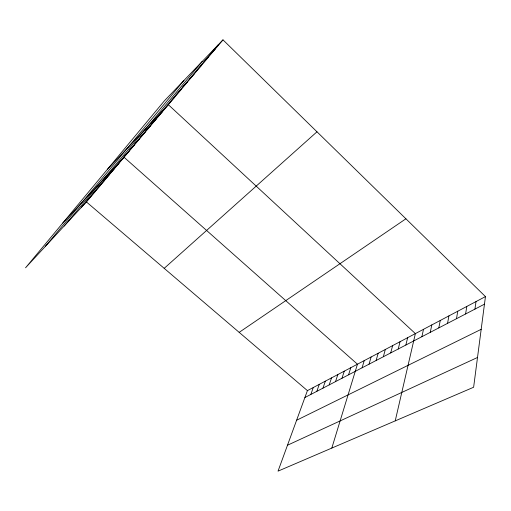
<?xml version="1.0" encoding="UTF-8"?>
<svg xmlns="http://www.w3.org/2000/svg" width="511" height="511" viewBox="0 0 511 511"><rect width="100%" height="100%" fill="white"/><g stroke="black" fill="none" stroke-linecap="round" stroke-linejoin="round"><path stroke-width="0.77" d="M485.45 296.597L473.627 387.249L278.029 471.142L307.418 390.621L485.45 296.597L222.988 39.858L164.472 100.724L25.55 267.796L86.416 201.941L222.988 39.858M474.93 309.123L476.022 301.579M465.604 313.978L466.792 306.453M456.483 318.717L457.767 311.218M447.553 323.361L448.926 315.887M438.815 327.902L440.278 320.454M430.256 332.354L431.801 324.932M421.882 336.711L423.504 329.314M395.227 420.872L415.373 333.606L168.349 104.704L107.617 169.103M405.868 345.034L407.637 337.694M398.216 349.013L400.056 341.699M390.711 352.916L392.614 345.628M383.352 356.742L385.313 349.486M376.128 360.498L378.153 353.267M369.044 364.177L371.12 356.978M362.088 367.792L364.222 360.625M331.818 448.07L357.451 364.202L124.058 157.273L62.789 223.007M348.566 374.825L350.802 367.709M341.987 378.249L344.267 371.158M335.529 381.608L337.854 374.55M329.18 384.904L331.55 377.878M322.952 388.149L325.36 381.149M316.826 391.33L319.273 384.361M310.809 394.46L313.294 387.517M45.294 246.43L183.947 80.463M64.182 225.996L202.126 61.556M81.249 207.536L218.191 44.847M99.332 186.049L104.499 180.479M94.676 191.58L99.849 185.998M90.115 196.997L95.282 191.414M85.637 202.318L90.805 196.729M113.857 168.79L119.018 163.245M108.92 174.66L114.081 169.103M104.078 180.409L109.245 174.845M124.045 156.685L129.194 151.173M140.148 137.561L145.265 132.1M134.668 144.07L139.797 138.59M129.302 150.445L134.438 144.945M151.467 124.109L156.558 118.699M145.75 130.905L150.847 125.47M157.318 117.166L162.389 111.775M169.601 102.57L174.628 97.25M182.651 87.068L187.633 81.817M176.046 94.912L181.054 89.623M189.415 79.033L194.365 73.827M203.448 62.361L208.328 57.258M196.345 70.799L201.264 65.644M210.724 53.712L215.565 48.666M164.191 268.345L316.98 131.8M239.174 332.361L405.913 218.797M304.895 397.532L484.46 304.166M296.604 420.253L481.183 329.327M287.489 445.228L477.51 357.476M86.416 201.941L307.418 390.621"/></g></svg>
